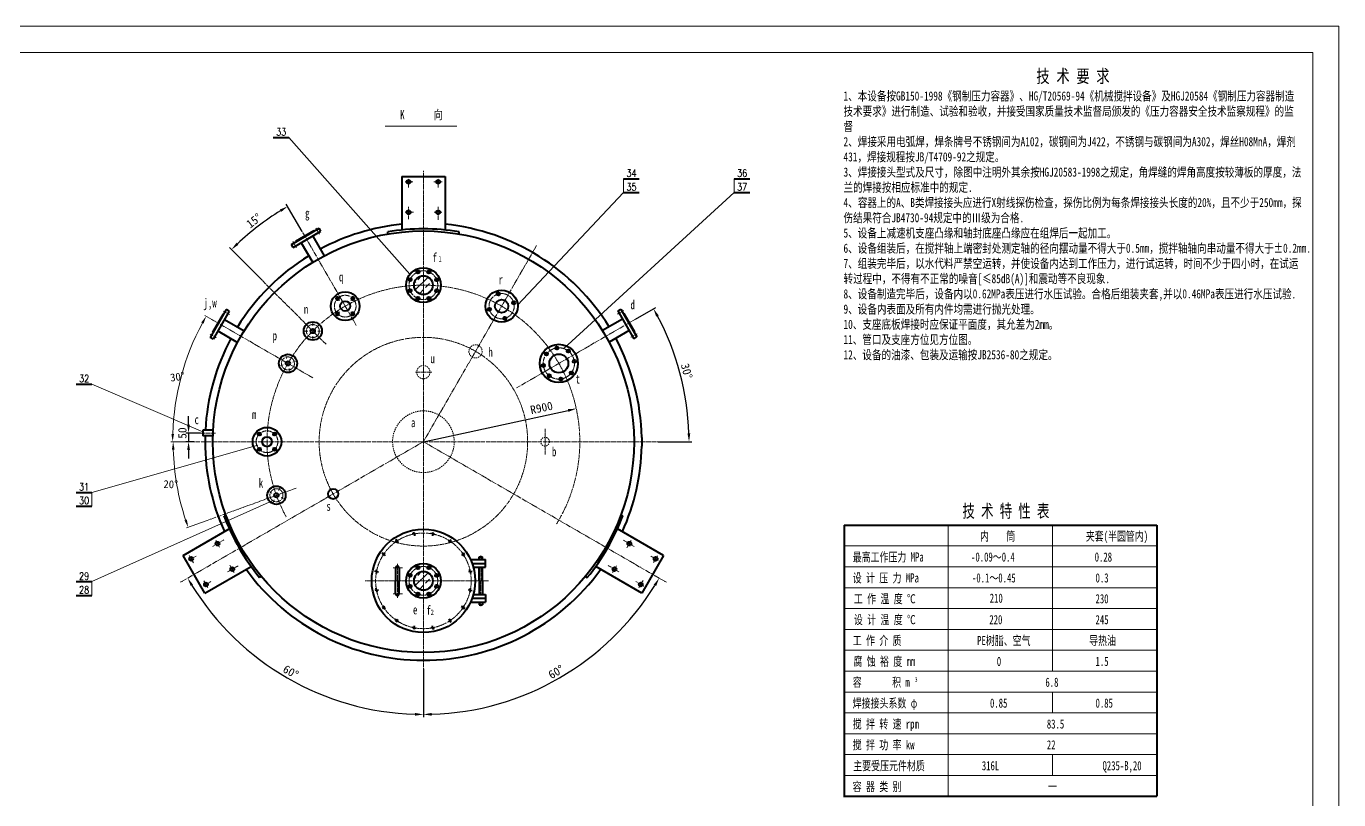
# Model space of a CAD drawing. Extents: x 588 to 112718, y -1551 to 24243.
# Drawn here: x 48838 to 56391, y 6446 to 10893 of the extents above; entities that cross this region are included whole.
import ezdxf
from ezdxf.enums import TextEntityAlignment as Align

# ---------------------------------------------------------------- set-up
doc = ezdxf.new("R2010")
doc.units = 0
doc.header["$LTSCALE"] = 10
doc.header["$PDMODE"] = 1
for name, pattern in [('XX-L', [1.25, 0.75, -0.5]), ('ZXX-L', [3.28, 2.5, -0.3, 0.18, -0.3]), ('ZXX-S', [1.27, 0.75, -0.2, 0.12, -0.2])]:
    doc.linetypes.add(name, pattern=pattern)
doc.layers.get('Defpoints').update_dxf_attribs({"linetype": 'CONTINUOUS'})
for name, color, linetype, lineweight in [('A 粗实线', 1, 'CONTINUOUS', 40), ('B 细实线', 7, 'CONTINUOUS', 18), ('C 文 字', 2, 'CONTINUOUS', 20), ('D 短中心线', 3, 'ZXX-S', 18), ('E 长中心线', 3, 'ZXX-L', 18), ('G 长虚线', 6, 'XX-L', 20), ('J 标注尺寸', 2, 'CONTINUOUS', 18)]:
    doc.layers.add(name, color=color, linetype=linetype, lineweight=lineweight)
doc.styles.add('HZTXT', font='SIMFANG.TTF', dxfattribs={"width": 0.75})
doc.styles.add('ROMANC', font='romanc', dxfattribs={"width": 0.7, "height": 6})
doc.styles.get("Standard").update_dxf_attribs({"font": 'SIMFANG.TTF'})
doc.styles.add('标题中文', font='SIMFANG.TTF', dxfattribs={"width": 0.7})
doc.dimstyles.new('通用标注4.0', dxfattribs={"dimscale": 16, "dimtxt": 3, "dimasz": 3, "dimexe": 1, "dimexo": 0, "dimgap": 1, "dimtad": 1, "dimdec": 0, "dimzin": 0, "dimdsep": 46, "dimtxsty": 'Standard', "dimcen": 0, "dimadec": 0, "dimazin": 0, "dimtfac": 0.375, "dimtdec": 0, "dimtmove": 2, "dimatfit": 3, "dimfxl": 0, "dimtzin": 0, "dimarcsym": 0})

# ---------------------------------------------------------------- blocks, each defined once
blk = doc.blocks.new('*D200')
at = {"layer": 'C 文 字', "color": 0, "lineweight": -2}
for p, q in [((49771.8, 8602.4), (49771.8, 8650.4)), ((49841, 8554.4), (49755.8, 8554.4)), ((49771.8, 8554.4), (49771.8, 8504.4)), ((49801.4, 8504.4), (49755.8, 8504.4)), ((49771.8, 8456.4), (49771.8, 8408.4))]:
    blk.add_line(p, q, dxfattribs=at)
at = {"layer": 'C 文 字', "color": 0}
for points in [[(49763.8, 8602.4), (49779.8, 8602.4), (49771.8, 8554.4)], [(49763.8, 8456.4), (49779.8, 8456.4), (49771.8, 8504.4)]]:
    blk.add_solid(points, dxfattribs=at)
at = {"layer": 'Defpoints', "color": 0}
for p in [(49841, 8554.4), (49771.8, 8504.4), (49801.4, 8504.4)]:
    blk.add_point(p, dxfattribs=at)
at = {"layer": 'C 文 字', "color": 0, "insert": (49736.3, 8554.2), "char_height": 48, "attachment_point": 5, "rotation": 90}
blk.add_mtext('50', dxfattribs=at)
blk = doc.blocks.new('*D201')
at = {"layer": 'Defpoints', "color": 0}
for p in [(51123.4, 10064.3), (51119.4, 8505.5), (52521.5, 7695.9), (51123.4, 7197.7), (51659.3, 7030.9)]:
    blk.add_point(p, dxfattribs=at)
at = {"layer": 'J 标注尺寸', "color": 0, "lineweight": -2}
blk.add_line((51123.4, 7197.7), (51123.4, 6920.4), dxfattribs=at)
blk.add_arc((51123.4, 8503.1), 1566.7, 271.75546, 328.24454, dxfattribs=at)
at = {"layer": 'J 标注尺寸', "color": 0}
for points in [[(52448.7, 7682.7), (52462.5, 7674.5), (52480.2, 7719.8)], [(51171.5, 6929.1), (51171.3, 6945.1), (51123.4, 6936.4)]]:
    blk.add_solid(points, dxfattribs=at)
at = {"layer": 'J 标注尺寸', "color": 0, "insert": (51886.8, 7180.9), "char_height": 48, "attachment_point": 5, "rotation": 30}
blk.add_mtext('60°', dxfattribs=at)
blk = doc.blocks.new('*D202')
at = {"layer": 'Defpoints', "color": 0}
for p in [(51123.4, 10064.3), (51127.5, 8505.5), (49725.3, 7695.9), (50116.3, 7302.9), (51123.4, 7197.7)]:
    blk.add_point(p, dxfattribs=at)
at = {"layer": 'J 标注尺寸', "color": 0, "lineweight": -2}
blk.add_line((51123.4, 7197.7), (51123.4, 6920.4), dxfattribs=at)
blk.add_arc((51123.4, 8503.1), 1566.7, 211.75546, 268.24454, dxfattribs=at)
at = {"layer": 'J 标注尺寸', "color": 0}
for points in [[(49784.4, 7674.5), (49798.1, 7682.7), (49766.6, 7719.8)], [(51075.5, 6945.1), (51075.3, 6929.1), (51123.4, 6936.4)]]:
    blk.add_solid(points, dxfattribs=at)
at = {"layer": 'J 标注尺寸', "color": 0, "insert": (50360.1, 7180.9), "char_height": 48, "attachment_point": 5, "rotation": 330}
blk.add_mtext('60°', dxfattribs=at)
blk = doc.blocks.new('*D207')
at = {"layer": 'Defpoints', "color": 0}
for p in [(50227.4, 9784), (50425.7, 9712.8), (50194.6, 9433.2), (50737.3, 9173.2), (50562.9, 9064.9)]:
    blk.add_point(p, dxfattribs=at)
at = {"layer": 'J 标注尺寸', "color": 0, "lineweight": -2}
for p, q in [((50425.7, 9712.8), (50334.4, 9871)), ((50194.6, 9433.2), (50007.5, 9620.3))]:
    blk.add_line(p, q, dxfattribs=at)
blk.add_arc((51123.4, 8504.4), 1562.1, 121.76065, 133.23935, dxfattribs=at)
at = {"layer": 'J 标注尺寸', "color": 0}
for points in [[(50297.1, 9839.4), (50305.3, 9825.7), (50342.4, 9857.2)], [(50058.9, 9636.6), (50047.7, 9648.1), (50018.8, 9608.9)]]:
    blk.add_solid(points, dxfattribs=at)
at = {"layer": 'J 标注尺寸', "color": 0, "insert": (50148.1, 9775.4), "char_height": 48, "attachment_point": 5, "rotation": 37.5}
blk.add_mtext('15°', dxfattribs=at)
blk = doc.blocks.new('*D208')
at = {"layer": 'C 文 字', "color": 0, "lineweight": -2}
blk.add_line((51123.4, 8504.4), (51956.2, 8684.2), dxfattribs=at)
at = {"layer": 'C 文 字', "color": 0}
blk.add_solid([(51954.5, 8692), (51957.9, 8676.4), (52003.1, 8694.3)], dxfattribs=at)
at = {"layer": 'Defpoints', "color": 0}
for p in [(52003.1, 8694.3), (51123.4, 8504.4)]:
    blk.add_point(p, dxfattribs=at)
at = {"layer": 'C 文 字', "color": 0, "insert": (51803.2, 8699.1), "char_height": 48, "attachment_point": 5, "rotation": 12.18453}
blk.add_mtext('R900', dxfattribs=at)
blk = doc.blocks.new('*D209')
at = {"layer": 'C 文 字', "color": 0, "lineweight": -2}
for p, q in [((52344.5, 9209.4), (52461, 9276.6)), ((52474.8, 8504.4), (52667.9, 8504.4))]:
    blk.add_line(p, q, dxfattribs=at)
blk.add_arc((51123.4, 8504.4), 1528.5, 1.79931, 28.20069, dxfattribs=at)
at = {"layer": 'C 文 字', "color": 0}
for points in [[(52463.5, 9222.8), (52477.5, 9230.6), (52447.2, 9268.6)], [(52659.2, 8552.5), (52643.2, 8552.2), (52651.9, 8504.4)]]:
    blk.add_solid(points, dxfattribs=at)
at = {"layer": 'Defpoints', "color": 0}
for p in [(52344.5, 9209.4), (51659, 8813.6), (52628.7, 8769.8), (49779, 8504.4), (52474.8, 8504.4)]:
    blk.add_point(p, dxfattribs=at)
at = {"layer": 'C 文 字', "color": 0, "insert": (52638.5, 8910.3), "char_height": 48, "attachment_point": 5, "rotation": 285}
blk.add_mtext('30°', dxfattribs=at)

msp = doc.modelspace()

# ---------------------------------------------------------------- hatches: boundary and pattern name
at = {"layer": 'B 细实线'}
h = msp.add_hatch(dxfattribs=at)
h.set_pattern_fill('ANSI33', color=256, scale=10, style=0)
h.set_pattern_definition([(45, (19850.73, 2038.29), (-44.90128, 44.90128), []), (45, (19895.63, 2038.29), (-44.90128, 44.90128), [31.75, -15.875])])
h.paths.add_polyline_path([(51177.4, 9402.8, 0.423029), (51123.4, 9458.4), (51123.4, 9404.4, -0.015003)])
h.paths.add_polyline_path([(51123.4, 9458.4, 0.414214), (51069.4, 9404.4, 0.007501), (51069.4, 9402.8, -0.015003), (51123.4, 9404.4)])
h.paths.add_polyline_path([(51123.4, 9404.4, 0.015003), (51069.4, 9402.8, 0.405453), (51123.4, 9350.4)])
h.paths.add_polyline_path([(51177.4, 9402.8, 0.015003), (51123.4, 9404.4), (51123.4, 9350.4, 0.405453)])
h = msp.add_hatch(dxfattribs=at)
h.set_pattern_fill('ANSI33', color=256, scale=10, style=0)
h.set_pattern_definition([(45, (19850.73, 338.29), (-44.90128, 44.90128), []), (45, (19895.63, 338.29), (-44.90128, 44.90128), [31.75, -15.875])])
h.paths.add_polyline_path([(51177.4, 7702.8, 0.423029), (51123.4, 7758.4), (51123.4, 7704.4, -0.015003)])
h.paths.add_polyline_path([(51123.4, 7758.4, 0.414214), (51069.4, 7704.4, 0.007501), (51069.4, 7702.8, -0.015003), (51123.4, 7704.4)])
h.paths.add_polyline_path([(51123.4, 7704.4, 0.015003), (51069.4, 7702.8, 0.405453), (51123.4, 7650.4)])
h.paths.add_polyline_path([(51177.4, 7702.8, 0.015003), (51123.4, 7704.4), (51123.4, 7650.4, 0.405453)])

# ---------------------------------------------------------------- linework, layer by layer
at = {"layer": 'A 粗实线'}
for p, q in [((50259, 10254.2), (50349.3, 10254.2)), ((50998.4, 10028.4), (51248.4, 10028.4)), ((50998.4, 10028.4), (50998.4, 9722)), ((51248.4, 10028.4), (51248.4, 9722)), ((52274.7, 10016.8), (52364.9, 10016.8)), ((52911.3, 10016.8), (53001.5, 10016.8)), ((52274.7, 9937.8), (52364.9, 9937.8)), ((52911.3, 9937.8), (53001.5, 9937.8)), ((50363.6, 9638.9), (50523.8, 9731.4)), ((50373.6, 9621.6), (50533.8, 9714.1)), ((50389.4, 9657.3), (50495, 9718.3)), ((50486.6, 9686.8), (50552.1, 9573.3)), ((50533.8, 9714.1), (50523.8, 9731.4)), ((50918.4, 9698.9), (50918.4, 9711.1)), ((51328.4, 9698.9), (51328.4, 9711.1)), ((50373.6, 9621.6), (50363.6, 9638.9)), ((50420.8, 9648.8), (50486.3, 9535.4)), ((49988.9, 9264.2), (49896.4, 9104)), ((49970.5, 9238.4), (49909.5, 9132.8)), ((50006.2, 9254.2), (49913.7, 9094)), ((50006.2, 9254.2), (49988.9, 9264.2)), ((52242, 9257), (52259.3, 9267)), ((52242, 9257), (52334.5, 9096.8)), ((52259.3, 9267), (52351.8, 9106.8)), ((52275, 9239.7), (52277.6, 9241.2)), ((52277.6, 9241.2), (52338.6, 9135.5)), ((49940.9, 9141.2), (50054.5, 9075.6)), ((49978.9, 9207), (50092.4, 9141.5)), ((52269.2, 9209.8), (52154, 9143.3)), ((52307.2, 9144), (52192, 9077.5)), ((49913.7, 9094), (49896.4, 9104)), ((52334.5, 9096.8), (52351.8, 9106.8)), ((49125.1, 8835.8), (49215.4, 8835.8)), ((49913.2, 8570.4), (49853.7, 8570.4)), ((49853.7, 8570.4), (49853.7, 8538.4)), ((49911.9, 8538.4), (49853.7, 8538.4)), ((52379.7, 8529.4), (52379.7, 8479.4)), ((49124.6, 8213.3), (49214.9, 8213.3)), ((49124.6, 8134.3), (49214.9, 8134.3)), ((49986.4, 8084.6), (49975.9, 8078.6)), ((52260.4, 8084.6), (52271, 8078.6)), ((53544.2, 8025.2), (53544.2, 7305.3)), ((53544.2, 8025.2), (55344.2, 8025.2)), ((55344.2, 8025.2), (55344.2, 7305.3)), ((49741.1, 7850.6), (50006.4, 8003.8)), ((50970.6, 7933), (50961.5, 7926.9)), ((50970.6, 7933), (50964.5, 7942.1)), ((50970.6, 7933), (50979.7, 7939.1)), ((50970.6, 7933), (50976.7, 7923.9)), ((51069.8, 7974.1), (51059, 7972)), ((51069.8, 7974.1), (51067.6, 7984.8)), ((51069.8, 7974.1), (51080.5, 7976.2)), ((51069.8, 7974.1), (51071.9, 7963.4)), ((51177.1, 7974.1), (51166.3, 7976.2)), ((51177.1, 7974.1), (51174.9, 7963.4)), ((51177.1, 7974.1), (51179.2, 7984.8)), ((51177.1, 7974.1), (51187.8, 7972)), ((51276.2, 7933), (51267.1, 7939.1)), ((51276.2, 7933), (51270.1, 7923.9)), ((51276.2, 7933), (51282.3, 7942.1)), ((51276.2, 7933), (51285.3, 7926.9)), ((52505.7, 7850.6), (52240.4, 8003.8)), ((50894.8, 7857.2), (50885.7, 7863.2)), ((50894.8, 7857.2), (50888.7, 7848.1)), ((50894.8, 7857.2), (50900.8, 7866.3)), ((50894.8, 7857.2), (50903.9, 7851.1)), ((51352.1, 7857.2), (51343, 7851.1)), ((51352.1, 7857.2), (51346, 7866.3)), ((51352.1, 7857.2), (51361.2, 7863.2)), ((51352.1, 7857.2), (51358.1, 7848.1)), ((49866.1, 7634.1), (49741.1, 7850.6)), ((49866.1, 7634.1), (50131.4, 7787.3)), ((51394.7, 7826.4), (51481.4, 7826.4)), ((51403.6, 7804.4), (51481.4, 7804.4)), ((51410.5, 7782.4), (51481.4, 7782.4)), ((51443.4, 7826.4), (51443.4, 7841.9)), ((51443.4, 7841.9), (51463.4, 7841.9)), ((51443.4, 7704.4), (51443.4, 7782.4)), ((51463.4, 7826.4), (51463.4, 7841.9)), ((51463.4, 7704.4), (51463.4, 7782.4)), ((51481.4, 7782.4), (51481.4, 7826.4)), ((52380.7, 7634.1), (52115.4, 7787.3)), ((52505.7, 7850.6), (52380.7, 7634.1)), ((50191.4, 7729.6), (50180.9, 7723.5)), ((50853.7, 7758), (50843, 7760.2)), ((50853.7, 7758), (50851.6, 7747.3)), ((50853.7, 7758), (50855.8, 7768.8)), ((50853.7, 7758), (50864.4, 7755.9)), ((50963.4, 7779.4), (50963.4, 7704.4)), ((50963.4, 7629.4), (50963.4, 7704.4)), ((50983.4, 7779.4), (50983.4, 7704.4)), ((50983.4, 7629.4), (50983.4, 7704.4)), ((51393.1, 7758), (51382.4, 7755.9)), ((51393.1, 7758), (51391, 7768.8)), ((51393.1, 7758), (51403.9, 7760.2)), ((51393.1, 7758), (51395.3, 7747.3)), ((51443.4, 7704.4), (51443.4, 7626.4)), ((51463.4, 7704.4), (51463.4, 7626.4)), ((52055.4, 7729.6), (52066, 7723.5)), ((49124.6, 7699.9), (49214.9, 7699.9)), ((50853.7, 7650.7), (50843, 7648.6)), ((50853.7, 7650.7), (50851.6, 7661.5)), ((50853.7, 7650.7), (50864.4, 7652.9)), ((50853.7, 7650.7), (50855.8, 7640)), ((51393.1, 7650.7), (51382.4, 7652.9)), ((51393.1, 7650.7), (51391, 7640)), ((51393.1, 7650.7), (51395.3, 7661.5)), ((51393.1, 7650.7), (51403.9, 7648.6)), ((49124.6, 7620.9), (49214.9, 7620.9)), ((50894.8, 7551.6), (50888.7, 7560.7)), ((50894.8, 7551.6), (50903.9, 7557.7)), ((51352.1, 7551.6), (51343, 7557.7)), ((51352.1, 7551.6), (51358.1, 7560.7)), ((51394.7, 7582.4), (51481.4, 7582.4)), ((51403.6, 7604.4), (51481.4, 7604.4)), ((51410.5, 7626.4), (51481.4, 7626.4)), ((51443.4, 7582.4), (51443.4, 7566.9)), ((51443.4, 7566.9), (51463.4, 7566.9)), ((51463.4, 7582.4), (51463.4, 7566.9)), ((51481.4, 7626.4), (51481.4, 7582.4)), ((50894.8, 7551.6), (50885.7, 7545.5)), ((50894.8, 7551.6), (50900.8, 7542.5)), ((50970.6, 7475.7), (50961.5, 7481.8)), ((50970.6, 7475.7), (50976.7, 7484.8)), ((51276.2, 7475.7), (51270.1, 7484.8)), ((51276.2, 7475.7), (51285.3, 7481.8)), ((51352.1, 7551.6), (51346, 7542.5)), ((51352.1, 7551.6), (51361.2, 7545.5)), ((50970.6, 7475.7), (50964.5, 7466.6)), ((50970.6, 7475.7), (50979.7, 7469.6)), ((51069.8, 7434.7), (51059, 7436.8)), ((51069.8, 7434.7), (51067.6, 7423.9)), ((51069.8, 7434.7), (51071.9, 7445.4)), ((51069.8, 7434.7), (51080.5, 7432.5)), ((51177.1, 7434.7), (51166.3, 7432.5)), ((51177.1, 7434.7), (51174.9, 7445.4)), ((51177.1, 7434.7), (51187.8, 7436.8)), ((51177.1, 7434.7), (51179.2, 7423.9)), ((51276.2, 7475.7), (51267.1, 7469.6)), ((51276.2, 7475.7), (51282.3, 7466.6)), ((53544.2, 7305.3), (53544.2, 6465.5)), ((55344.2, 7305.3), (55344.2, 6465.5)), ((53540.9, 6465.5), (55344.2, 6465.5))]:
    msp.add_line(p, q, dxfattribs=at)
for centre, radius in [((51038.4, 9998.4), 11), ((51208.4, 9998.4), 11), ((51038.4, 9823.4), 11), ((51208.4, 9823.4), 11), ((51123.4, 8504.4), 1212), ((51123.4, 9404.4), 100), ((51047.2, 9435.9), 9), ((51123.4, 9404.4), 54), ((51091.8, 9480.6), 9), ((51155, 9480.6), 9), ((51199.6, 9435.9), 9), ((50673.4, 9283.8), 82.5), ((51047.2, 9372.8), 9), ((51199.6, 9372.8), 9), ((51573.4, 9283.8), 92.5), ((50629.2, 9328), 9), ((50673.4, 9283.8), 28.5), ((50717.6, 9328), 9), ((51091.8, 9328.2), 9), ((51155, 9328.2), 9), ((51573.4, 9283.8), 38), ((51554.6, 9353.8), 9), ((51643.4, 9302.6), 9), ((50629.2, 9239.6), 9), ((50717.6, 9239.6), 9), ((51503.4, 9265), 9), ((51592.2, 9213.8), 9), ((50487, 9140.8), 52.5), ((50487, 9140.8), 12.5), ((51902.8, 8954.4), 110), ((50344, 8954.4), 52.5), ((51831.4, 9009.2), 9), ((51902.8, 8954.4), 54), ((51891.1, 9043.6), 9), ((51957.6, 9025.8), 9), ((50344, 8954.4), 12.5), ((51813.6, 8942.6), 9), ((51992.1, 8966.1), 9), ((51848, 8883), 9), ((51914.6, 8865.1), 9), ((51974.2, 8899.6), 9), ((50223.4, 8504.4), 82.5), ((50179.2, 8548.6), 9), ((50267.6, 8548.6), 9), ((50179.2, 8460.2), 9), ((50223.4, 8504.4), 28.5), ((50267.6, 8460.2), 9), ((50277.7, 8196.6), 52.5), ((50604, 8204), 29.3), ((50277.7, 8196.6), 12.5), ((51123.4, 7704.4), 297.5), ((49938.6, 7918.5), 11), ((52308.2, 7918.5), 11), ((49787.1, 7831), 11), ((50023.6, 7771.3), 11), ((51123.4, 7704.4), 100), ((51091.8, 7780.6), 9), ((51155, 7780.6), 9), ((52223.2, 7771.3), 11), ((52459.8, 7831), 11), ((51047.2, 7735.9), 9), ((51123.4, 7704.4), 54), ((51199.6, 7735.9), 9), ((49872.1, 7683.8), 11), ((51047.2, 7672.8), 9), ((51091.8, 7628.2), 9), ((51155, 7628.2), 9), ((51199.6, 7672.8), 9), ((52374.8, 7683.8), 11)]:
    msp.add_circle(centre, radius, dxfattribs=at)
for centre, radius, start, end in [((51123.4, 8504.4), 1256.5, 95.70938, 118.18773), ((51123.4, 8504.4), 1256.5, 31.73325, 84.29062), ((51123.4, 8504.4), 1224, 80.35845, 99.64155), ((51123.4, 8504.4), 1256.5, 121.65387, 148.34613), ((51123.4, 8504.4), 1256.5, 151.81227, 176.98905), ((51123.4, 8504.4), 1256.5, 1.14006, 28.26711), ((51123.4, 8504.4), 1256.5, 178.44943, 180), ((51123.4, 8504.4), 1256.5, 180, 204.29062), ((51123.4, 8504.4), 1256.5, 335.70938, 358.85994), ((51123.4, 8504.4), 1224, 200.35845, 219.64155), ((51123.4, 8504.4), 1224, 320.35845, 339.64155), ((50973.4, 7779.4), 10, 0, 180), ((51123.4, 8504.4), 1256.5, 215.70938, 324.29062), ((50973.4, 7629.4), 10, 180, 0)]:
    msp.add_arc(centre, radius, start, end, dxfattribs=at)
at = {"layer": 'B 细实线'}
for p, q in [((51045.8, 9467.5), (50349.3, 10254.2)), ((52274.7, 9937.8), (52274.7, 10016.8)), ((52911.3, 9937.8), (52911.3, 10016.8)), ((51665.7, 9290), (52274.7, 9937.8)), ((51930.9, 9039.9), (52911.3, 9937.8)), ((49853.7, 8561.5), (49215.4, 8835.8)), ((50171.2, 8484.6), (49214.9, 8213.3)), ((49214.9, 8134.3), (49214.9, 8213.3)), ((50253.8, 8163.7), (49214.9, 7699.9)), ((54144.2, 8025.2), (54144.2, 7305.3)), ((54744.2, 8025.2), (54744.2, 7305.3)), ((53544.2, 7905.2), (55344.2, 7905.2)), ((53544.2, 7785.2), (55344.2, 7785.2)), ((49214.9, 7620.9), (49214.9, 7699.9)), ((53544.2, 7665.2), (55344.2, 7665.2)), ((53544.2, 7545.2), (55344.2, 7545.2)), ((53544.2, 7425.2), (55344.2, 7425.2)), ((53540.9, 7305.3), (55344.2, 7305.3)), ((54144.2, 7305.3), (54144.2, 6465.5)), ((54744.2, 7305.3), (54744.2, 7185.3)), ((53544.2, 7185.3), (55344.2, 7185.3)), ((53544.2, 7065.3), (55344.2, 7065.3)), ((54744.2, 7065.3), (54744.2, 6945.3)), ((53544.2, 6945.3), (55344.2, 6945.3)), ((53544.2, 6825.3), (55344.2, 6825.3)), ((53544.2, 6705.3), (55344.2, 6705.3)), ((54744.2, 6705.3), (54744.2, 6585.4)), ((53540.9, 6585.4), (55344.2, 6585.4))]:
    msp.add_line(p, q, dxfattribs=at)
msp.add_lwpolyline([(43775.9, 1983), (56390.9, 1983), (56390.9, 10893), (43775.9, 10893)], close=True, dxfattribs=at)
at = {"layer": 'C 文 字'}
for p, q in [((56240.9, 10743), (44150.9, 10743)), ((56240.9, 2133), (56240.9, 10743))]:
    msp.add_line(p, q, dxfattribs=at)
at = {"layer": 'D 短中心线'}
for p, q in [((51123.4, 7197.7), (51123.4, 10064.3)), ((51038.4, 9966.1), (51038.4, 10017.3)), ((51208.4, 9966.1), (51208.4, 10017.3)), ((51038.4, 9784.3), (51038.4, 9855.1)), ((51208.4, 9780.6), (51208.4, 9855.1)), ((50505.2, 9732.2), (50525.2, 9697.6)), ((50372.2, 9655.4), (50392.2, 9620.8)), ((49972.3, 9255.6), (50007, 9235.6)), ((52275.8, 9258.3), (52241.2, 9238.3)), ((49895.6, 9122.6), (49930.2, 9102.6)), ((52352.6, 9125.4), (52317.9, 9105.4)), ((51823.4, 8431.2), (51823.4, 8578.3)), ((49975.7, 7939.9), (49911.1, 7902.6)), ((52274.4, 7938), (52335.7, 7902.6)), ((49815, 7847.1), (49770.7, 7821.5)), ((50057.5, 7790.8), (49996.1, 7755.4)), ((50973.4, 7801.5), (50973.4, 7606.7)), ((51453.4, 7826.4), (51453.4, 7851.6)), ((51453.4, 7704.4), (51453.4, 7782.4)), ((52186.2, 7792.6), (52250.7, 7755.4)), ((52431.8, 7847.1), (52476.2, 7821.5)), ((51123.4, 7704.4), (50789, 7704.4)), ((51002.7, 7779.4), (50949, 7779.4)), ((51123.4, 7704.4), (51497.9, 7704.4)), ((51453.4, 7704.4), (51453.4, 7626.4)), ((49900, 7699.9), (49855.7, 7674.3)), ((51002.7, 7629.4), (50949, 7629.4)), ((52346.8, 7699.9), (52391.2, 7674.3)), ((51453.4, 7582.4), (51453.4, 7557.1))]:
    msp.add_line(p, q, dxfattribs=at)
at = {"layer": 'E 长中心线'}
for p, q in [((51018.2, 9998.4), (51063.2, 9998.4)), ((51182.5, 9998.4), (51231.3, 9998.4)), ((51017.5, 9823.4), (51065.5, 9823.4)), ((51184.8, 9823.4), (51229.7, 9823.4)), ((50737.3, 9173.2), (50425.7, 9712.8)), ((51123.4, 8504.4), (51774.3, 9631.7)), ((51086.9, 9492), (51096.7, 9468.3)), ((51159.6, 9492.1), (51149.7, 9468.4)), ((50562.9, 9064.9), (50194.6, 9433.2)), ((51035.7, 9440.5), (51059.3, 9430.7)), ((51035.8, 9367.9), (51059.5, 9377.7)), ((51211, 9440.9), (51187.3, 9431.1)), ((51211.2, 9368.2), (51187.5, 9378)), ((51551.2, 9366.2), (51557.9, 9341.3)), ((50640.2, 9316.8), (50618.9, 9338.2)), ((50706.4, 9317), (50727.8, 9338.3)), ((51087.3, 9316.6), (51097.1, 9340.3)), ((51159.9, 9316.8), (51150.1, 9340.5)), ((51655.8, 9306), (51630.9, 9299.3)), ((50640.4, 9250.6), (50619, 9229.3)), ((50706.6, 9250.8), (50727.9, 9229.4)), ((51491, 9261.6), (51515.9, 9268.3)), ((51595.6, 9201.4), (51588.9, 9226.3)), ((50486.2, 8872.3), (49905.4, 9207.6)), ((50457.9, 9140.9), (50442, 9140.9)), ((50487.1, 9169.9), (50487.1, 9185.8)), ((50516.2, 9140.7), (50532.1, 9140.7)), ((51659, 8813.6), (52344.5, 9209.4)), ((50486.9, 9111.6), (50486.9, 9095.7)), ((50336.5, 8982.6), (50332.4, 8997.9)), ((51841.9, 9001.6), (51820.2, 9017.9)), ((51893.1, 9030.9), (51889.3, 9057.7)), ((51950.1, 9015.3), (51966.4, 9037)), ((50315.8, 8946.9), (50300.4, 8942.8)), ((50351.4, 8926.2), (50355.5, 8910.8)), ((50372.2, 8961.8), (50387.5, 8965.9)), ((51826.3, 8944.7), (51799.5, 8940.9)), ((51979.4, 8964.1), (52006.2, 8967.9)), ((51172.6, 8904.4), (51074.3, 8904.4)), ((51855.6, 8893.4), (51839.3, 8871.7)), ((51912.5, 8877.8), (51916.3, 8851)), ((51963.8, 8907.1), (51985.5, 8890.8)), ((49926.8, 8554.4), (49841, 8554.4)), ((50190.2, 8537.4), (50168.9, 8558.7)), ((50256.4, 8537.5), (50277.8, 8558.9)), ((51123.4, 8504.4), (49725.3, 7695.9)), ((49779, 8504.4), (52474.8, 8504.4)), ((50190.4, 8471.2), (50169, 8449.9)), ((50256.6, 8471.3), (50277.9, 8450)), ((51123.4, 8504.4), (52521.5, 7695.9)), ((50391.3, 8237.9), (49879.9, 8051.8)), ((50289.9, 8223), (50296.6, 8237.4)), ((50251.2, 8208.8), (50236.8, 8215.5)), ((50265.5, 8170.1), (50258.7, 8155.7)), ((50304.1, 8184.3), (50318.6, 8177.6)), ((49950.4, 7898), (49928, 7937)), ((52318.7, 7936.6), (52294.7, 7895)), ((49800, 7808.5), (49775.6, 7850.8)), ((50034.1, 7753.1), (50010.1, 7794.7)), ((51086.9, 7792), (51096.7, 7768.3)), ((51159.6, 7792.1), (51149.7, 7768.4)), ((52235, 7791.7), (52212.5, 7752.8)), ((52469.8, 7848.5), (52447.4, 7809.5)), ((49882.2, 7666.3), (49859.7, 7705.2)), ((51035.7, 7740.5), (51059.3, 7730.7)), ((51211, 7740.9), (51187.3, 7731.1)), ((52387.7, 7706.2), (52363.3, 7663.9)), ((51035.8, 7667.9), (51059.5, 7677.7)), ((51087.3, 7616.6), (51097.1, 7640.3)), ((51159.9, 7616.8), (51150.1, 7640.5)), ((51211.2, 7668.2), (51187.5, 7678))]:
    msp.add_line(p, q, dxfattribs=at)
for centre, radius in [((51123.4, 9404.4), 82.5), ((50673.4, 9283.8), 62.5), ((51573.4, 9283.8), 72.5), ((50487, 9140.8), 37.5), ((51123.4, 8504.4), 600), ((50344, 8954.4), 37.5), ((51902.8, 8954.4), 90), ((50223.4, 8504.4), 62.5), ((50277.7, 8196.6), 37.5), ((51123.4, 7704.4), 275), ((51123.4, 7704.4), 82.5)]:
    msp.add_circle(centre, radius, dxfattribs=at)
msp.add_arc((51123.4, 8504.4), 900, 328.36983, 208.63325, dxfattribs=at)
at = {"layer": 'G 长虚线'}
for centre, radius in [((51423.4, 9024), 38), ((51123.4, 8904.4), 38), ((51123.4, 8504.4), 177.3), ((51823.4, 8504.4), 25)]:
    msp.add_circle(centre, radius, dxfattribs=at)
at = {"layer": 'J 标注尺寸'}
for p, q in [((50904, 10319), (51315.7, 10319)), ((49905.4, 9207.6), (49864.8, 9231)), ((49779, 8504.4), (49670.1, 8504.4)), ((49779, 8504.4), (49673.1, 8504.4)), ((49879.9, 8051.8), (49760.6, 8008.3))]:
    msp.add_line(p, q, dxfattribs=at)
for radius, start, end in [(1443.3, 151.78651, 178.21349), (1440.3, 181.79018, 198.20982)]:
    msp.add_arc((51123.4, 8504.4), radius, start, end, dxfattribs=at)
for points in [[(49845.1, 9190.3), (49858.2, 9183), (49873.5, 9226)], [(49688.3, 8549.3), (49673.3, 8549.5), (49680.1, 8504.4)], [(49676.3, 8459.3), (49691.3, 8459.5), (49683.1, 8504.4)], [(49762.3, 8056.7), (49748.2, 8051.8), (49770, 8011.8)]]:
    msp.add_solid(points, dxfattribs=at)

# ---------------------------------------------------------------- texts
at = {"layer": 'C 文 字', "style": 'ROMANC', "width": 0.8}
for s, p in [('33', (50305.1, 10285.9)), ('34', (52320.8, 10048.6)), ('36', (52957.4, 10048.6)), ('35', (52320.8, 9969.6)), ('37', (52957.4, 9969.6)), ('32', (49171.2, 8867.6)), ('31', (49170.7, 8245.1)), ('30', (49170.7, 8166.1)), ('29', (49170.7, 7731.7)), ('28', (49170.7, 7652.7))]:
    msp.add_text(s, height=42.34, dxfattribs=at).set_placement(p, align=Align.MIDDLE)
at = {"layer": 'J 标注尺寸', "style": '标题中文', "width": 0.7}
for s, height, p in [('K', 52.5, (50990, 10358.7)), ('向', 52.5, (51182.9, 10358.7)), ('g', 52.5, (50442.7, 9792.9)), ('f', 52.5, (51176.7, 9537)), ('1', 31.5, (51210.5, 9540.3)), ('q', 52.5, (50637.5, 9426.1)), ('r', 52.5, (51556.3, 9410.2)), ('j,w', 52.5, (49858.6, 9276.1)), ('d', 52.5, (52315.1, 9265.5)), ('n', 52.5, (50435.6, 9239.9)), ('p', 52.5, (50255.9, 9087.9)), ('u', 52.5, (51164, 8955.8)), ('h', 52.5, (51497.4, 8994)), ('t', 52.5, (51999.5, 8838.7)), ('c', 52.5, (49806.4, 8605.4)), ('m', 52.5, (50136.3, 8634.8)), ('a', 52.5, (51052, 8588.1)), ('b', 52.5, (51863.4, 8420.8)), ('k', 52.5, (50176.2, 8241.1)), ('s', 52.5, (50565.1, 8107.2)), ('技 术 特 性 表', 74.97, (54225.1, 8068.9)), ('内    筒', 52.5, (54326.5, 7935.2)), ('夹套(半圆管内)', 52.5, (54935.3, 7935.2)), ('最高工作压力 MPa', 52.5, (53593.9, 7815.2)), ('-0.09～0.4', 52.5, (54275, 7815.2)), ('0.28', 52.5, (54986.4, 7815.2)), ('设 计 压 力 MPa', 52.5, (53593.9, 7695.2)), ('-0.1～0.45', 52.5, (54280.3, 7695.2)), ('0.3', 52.5, (54991.3, 7695.2)), ('工 作 温 度 ℃', 52.5, (53600.7, 7575.2)), ('210', 52.5, (54382.4, 7578.6)), ('f', 52.5, (51141.3, 7509.2)), ('230', 52.5, (54991.3, 7575.2)), ('e', 52.5, (51063.5, 7511.9)), ('2', 31.5, (51165.6, 7508.2)), ('设 计 温 度 ℃', 52.5, (53600.7, 7455.2)), ('220', 52.5, (54380.1, 7455.2)), ('245', 52.5, (54991.3, 7455.2)), ('工 作 介 质', 52.5, (53593.9, 7335.1)), ('PE树脂、空气', 52.5, (54310, 7335.2)), ('导热油', 52.5, (54954.8, 7335.2)), ('腐 蚀 裕 度 mm', 52.5, (53598.1, 7215.3)), ('0', 52.5, (54423.2, 7215.3)), ('1.5', 52.5, (54991.3, 7215.3)), ('容       积 m', 52.5, (53594.2, 7095.3)), ('3', 26.2, (53952, 7124)), ('6.8', 52.5, (54702.8, 7095.3)), ('焊接接头系数 φ', 52.5, (53593.9, 6975.3)), ('0.85', 52.5, (54384, 6975.3)), ('0.85', 52.5, (54991.3, 6975.3)), ('搅 拌 转 速 rpm', 52.5, (53593.9, 6855.3)), ('83.5', 52.5, (54711.1, 6855.3)), ('搅 拌 功 率 kw', 52.5, (53593.9, 6735.3)), ('22', 52.5, (54711.1, 6735.3)), ('主要受压元件材质', 52.5, (53597.1, 6615.2)), ('316L', 52.5, (54337, 6615.3)), ('Q235-B,20', 52.5, (55031.4, 6615.3)), ('容 器 类 别', 52.5, (53593.9, 6495.2)), ('一', 52.5, (54717.3, 6495.4))]:
    msp.add_text(s, height=height, dxfattribs=at).set_placement(p)
at = {"layer": 'J 标注尺寸', "insert": (53540.9, 10643.6), "char_height": 75, "width": 2636.3, "attachment_point": 1, "style": 'HZTXT'}
msp.add_mtext('                             技 术 要 求\\P{\\H0.7x;1、本设备按GB150-1998《钢制压力容器》、HG/T20569-94《机械搅拌设备》及HGJ20584《钢制压力容器制造技术要求》进行制造、试验和验收，并接受国家质量技术监督局颁发的《压力容器安全技术监察规程》的监督\\P2、焊接采用电弧焊，焊条牌号不锈钢间为A102，碳钢间为J422，不锈钢与碳钢间为A302，焊丝H08MnA，焊剂431，焊接规程按JB/T4709-92之规定。\\P3、焊接接头型式及尺寸，除图中注明外其余按HGJ20583-1998之规定，角焊缝的焊角高度按较薄板的厚度，法兰的焊接按相应标准中的规定.\\P4、容器上的A、B类焊接接头应进行X射线探伤检查，探伤比例为每条焊接接头长度的20%，且不少于250mm，探伤结果符合JB4730-94规定中的Ⅲ级为合格.\\P5、设备上减速机支座凸缘和轴封底座凸缘应在组焊后一起加工。\\P6、设备组装后，在搅拌轴上端密封处测定轴的径向摆动量不得大于0.5mm，搅拌轴轴向串动量不得大于±0\\f仿宋_GB2312|b0|i0|c0|p49;.\\f仿宋_GB2312|b0|i0|c134|p49;2mm.\\P7、组装完毕后，以水代料严禁空运转，并使设备内达到工作压力，进行试运转，时间不少于四小时，在试运转过程中，不得有不正常的噪音[≤85dB(A)]和震动等不良现象.\\P8、设备制造完毕后，设备内以0.62MPa表压进行水压试验。合格后组装夹套,并以0.46MPa表压进行水压试验.\\P9、设备内表面及所有内件均需进行抛光处理。\\P10、支座底板焊接时应保证平面度，其允差为2mm。\\P11、管口及支座方位见方位图。\\P12、设备的油漆、包装及运输按JB2536-80之规定。}', dxfattribs=at)
at = {"layer": 'J 标注尺寸', "char_height": 45, "attachment_point": 5}
for s, insert, rotation in [('30°', (49707.8, 8877.6), 7.70687), ('20°', (49669.4, 8259.5), 358.1637)]:
    msp.add_mtext(s, dxfattribs=dict(at, insert=insert, rotation=rotation))

# ---------------------------------------------------------------- dimensions: what is measured, and where the dimension line sits
at = {"layer": 'C 文 字'}
dim = msp.add_angular_dim_2l(base=(52628.7, 8769.8), line1=((49779, 8504.4), (52474.8, 8504.4)), line2=((51659, 8813.6), (52344.5, 9209.4)), dimstyle='通用标注4.0', dxfattribs=at)
dim.commit()
dim.dimension.update_dxf_attribs({"geometry": '*D209', "text_midpoint": (52638.5, 8910.3)})
dim = msp.add_radius_dim(center=(51123.4, 8504.4), mpoint=(52003.1, 8694.3), dimstyle='通用标注4.0', dxfattribs=at)
dim.commit()
dim.dimension.update_dxf_attribs({"geometry": '*D208', "text_midpoint": (51803.2, 8699.1), "dimtype": 164})
dim = msp.add_linear_dim(base=(49771.8, 8504.4), p1=(49841, 8554.4), p2=(49801.4, 8504.4), angle=90, dimstyle='通用标注4.0', dxfattribs=at)
dim.commit()
dim.dimension.update_dxf_attribs({"geometry": '*D200', "text_midpoint": (49736.3, 8554.2), "dimtype": 160})
at = {"layer": 'J 标注尺寸'}
for base, line1, line2, picture, middle in [((50116.3, 7302.9), ((51127.5, 8505.5), (49725.3, 7695.9)), ((51123.4, 7197.7), (51123.4, 10064.3)), '*D202', (50360.1, 7180.9)), ((51659.3, 7030.9), ((51119.4, 8505.5), (52521.5, 7695.9)), ((51123.4, 7197.7), (51123.4, 10064.3)), '*D201', (51886.8, 7180.9)), ((50227.4, 9784), ((50562.9, 9064.9), (50194.6, 9433.2)), ((50737.3, 9173.2), (50425.7, 9712.8)), '*D207', (50148.1, 9775.4))]:
    dim = msp.add_angular_dim_2l(base=base, line1=line1, line2=line2, dimstyle='通用标注4.0', dxfattribs=at)
    dim.commit()
    dim.dimension.update_dxf_attribs({"geometry": picture, "text_midpoint": middle})

doc.saveas('drawing.dxf')
